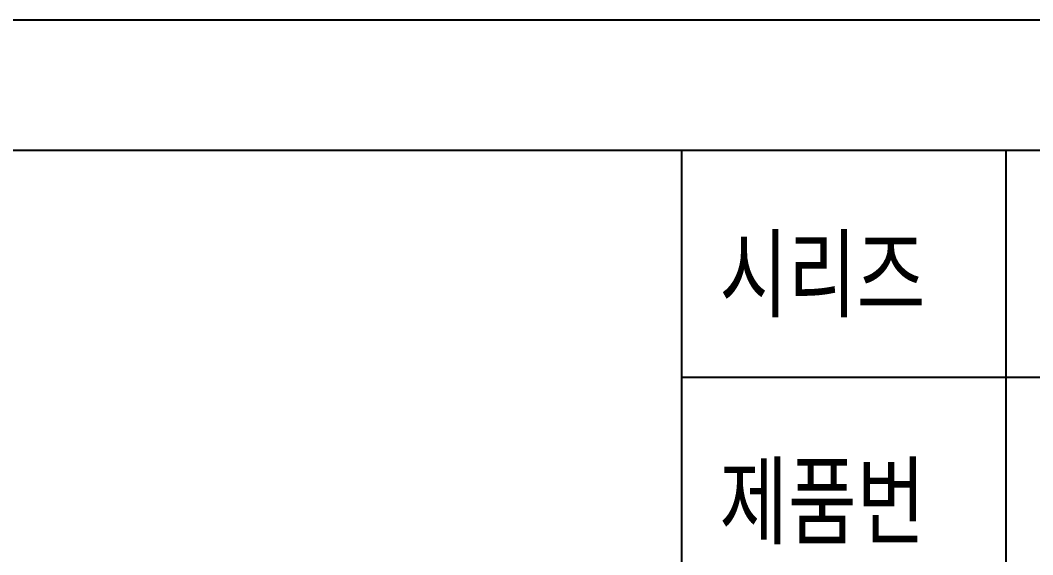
# Model space of a CAD drawing. Extents: x -4001 to -3791, y -4337 to -4040.
# Drawn here: x -3920.2 to -3857.7, y -4072.6 to -4039.7 of the extents above; entities that cross this region are included whole.
import ezdxf

# ---------------------------------------------------------------- set-up
doc = ezdxf.new("R2010")
doc.units = 0
doc.header["$LTSCALE"] = 7
doc.layers.get('0').update_dxf_attribs({"color": 2, "linetype": 'CONTINUOUS'})
doc.layers.add('D', color=2, linetype='CONTINUOUS')
doc.layers.add('TXT', color=4, linetype='CONTINUOUS')
doc.styles.add('GHS', font='ROMANS.shx', dxfattribs={"bigfont": 'GHS.shx'})

# ---------------------------------------------------------------- blocks, each defined once
blk = doc.blocks.new('BORDER')
blk.add_line((1, 1), (0, 1))

msp = doc.modelspace()

# ---------------------------------------------------------------- linework, layer by layer
at = {"color": 7}
for p, q in [((-3879.37607, -4047.66748), (-3879.37607, -4103.66748)), ((-3859.37607, -4047.66748), (-3859.37607, -4089.66748)), ((-3879.37607, -4061.66748), (-3798.37607, -4061.66748))]:
    msp.add_line(p, q, dxfattribs=at)
at = {"layer": 'TXT'}
msp.add_line((-3974.37607, -4047.66748), (-3798.37607, -4047.66748), dxfattribs=at)

# ---------------------------------------------------------------- block references
at = {"xscale": 210, "yscale": 297, "zscale": 210}
msp.add_blockref('BORDER', (-4001.37607, -4336.66748), dxfattribs=at)

# ---------------------------------------------------------------- texts
at = {"layer": 'D', "style": 'GHS', "width": 0.8}
for s, p in [('시리즈', (-3877.0357, -4057.97178)), ('제품번', (-3877.0357, -4071.97178))]:
    msp.add_text(s, height=5, dxfattribs=at).set_placement(p)

doc.saveas('drawing.dxf')
